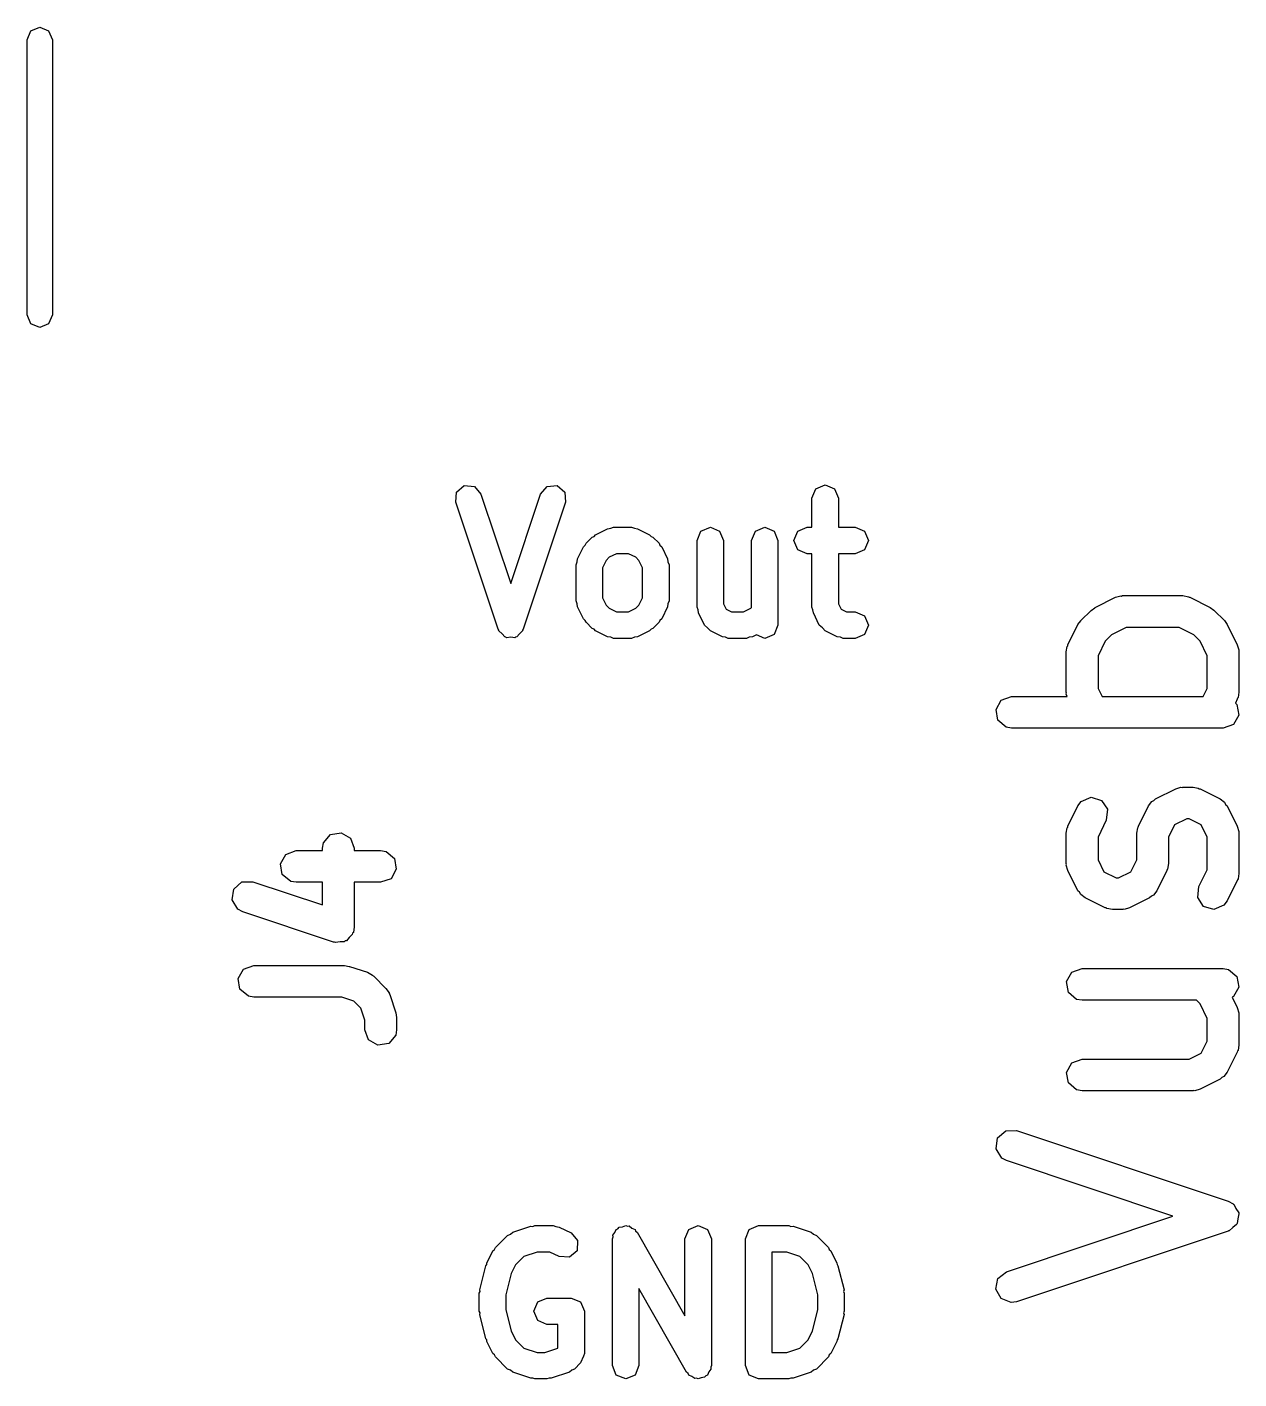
# Model space of a CAD drawing. Extents: x 83.3 to 116.7, y -116.6 to -83.3.
# Drawn here: x 111 to 116.73, y -109.08 to -102.69 of the extents above; entities that cross this region are included whole.
import ezdxf

# ---------------------------------------------------------------- set-up
doc = ezdxf.new("R2010")
doc.units = 0
doc.layers.add('BLACK', color=7, linetype='CONTINUOUS')

msp = doc.modelspace()

# ---------------------------------------------------------------- linework, layer by layer
at = {"layer": 'BLACK', "linetype": 'CONTINUOUS'}
for p, q in [((111, -102.75), (111.018, -102.708)), ((111.018, -102.708), (111.06, -102.69)), ((111.06, -102.69), (111.102, -102.708)), ((111.102, -102.708), (111.12, -102.75)), ((111, -104.05), (111, -102.75)), ((111.12, -102.75), (111.12, -104.05)), ((111.018, -104.092), (111, -104.05)), ((111.12, -104.05), (111.102, -104.092)), ((111.06, -104.11), (111.018, -104.092)), ((111.102, -104.092), (111.06, -104.11)), ((113.026, -104.936), (113.03, -104.888)), ((113.03, -104.888), (113.066, -104.857)), ((113.066, -104.857), (113.114, -104.861)), ((113.114, -104.861), (113.145, -104.897)), ((113.145, -104.897), (113.286, -105.319)), ((113.286, -105.319), (113.426, -104.897)), ((113.426, -104.897), (113.458, -104.861)), ((113.458, -104.861), (113.505, -104.857)), ((113.505, -104.857), (113.542, -104.888)), ((113.542, -104.888), (113.545, -104.936)), ((114.709, -104.916), (114.727, -104.872)), ((114.727, -104.872), (114.771, -104.854)), ((114.771, -104.854), (114.816, -104.872)), ((114.816, -104.872), (114.834, -104.916)), ((113.226, -105.536), (113.026, -104.936)), ((113.545, -104.936), (113.345, -105.536)), ((114.709, -105.054), (114.709, -104.916)), ((114.834, -104.916), (114.834, -105.054)), ((113.67, -105.101), (113.68, -105.097)), ((113.68, -105.097), (113.686, -105.089)), ((113.686, -105.089), (113.743, -105.061)), ((113.743, -105.061), (113.758, -105.059)), ((113.758, -105.059), (113.771, -105.054)), ((113.771, -105.054), (113.857, -105.054)), ((113.857, -105.054), (113.871, -105.059)), ((113.871, -105.059), (113.885, -105.061)), ((113.885, -105.061), (113.942, -105.089)), ((113.942, -105.089), (113.949, -105.097)), ((113.949, -105.097), (113.958, -105.101)), ((114.166, -105.116), (114.184, -105.072)), ((114.184, -105.072), (114.229, -105.054)), ((114.229, -105.054), (114.273, -105.072)), ((114.273, -105.072), (114.291, -105.116)), ((114.423, -105.116), (114.442, -105.072)), ((114.442, -105.072), (114.486, -105.054)), ((114.486, -105.054), (114.53, -105.072)), ((114.53, -105.072), (114.548, -105.116)), ((114.623, -105.116), (114.642, -105.072)), ((114.642, -105.072), (114.686, -105.054)), ((114.686, -105.054), (114.709, -105.054)), ((114.834, -105.054), (114.914, -105.054)), ((114.914, -105.054), (114.958, -105.072)), ((114.958, -105.072), (114.977, -105.116)), ((113.601, -105.203), (113.63, -105.146)), ((113.63, -105.146), (113.638, -105.139)), ((113.638, -105.139), (113.642, -105.129)), ((113.642, -105.129), (113.67, -105.101)), ((113.958, -105.101), (113.987, -105.129)), ((113.987, -105.129), (113.991, -105.139)), ((113.991, -105.139), (113.999, -105.146)), ((113.999, -105.146), (114.027, -105.203)), ((114.166, -105.431), (114.166, -105.116)), ((114.291, -105.116), (114.291, -105.416)), ((114.423, -105.433), (114.423, -105.116)), ((114.548, -105.116), (114.548, -105.516)), ((114.642, -105.161), (114.623, -105.116)), ((114.686, -105.179), (114.642, -105.161)), ((114.958, -105.161), (114.914, -105.179)), ((114.977, -105.116), (114.958, -105.161)), ((113.595, -105.231), (113.6, -105.217)), ((113.6, -105.217), (113.601, -105.203)), ((113.737, -105.211), (113.72, -105.245)), ((113.751, -105.196), (113.737, -105.211)), ((113.786, -105.179), (113.751, -105.196)), ((113.842, -105.179), (113.786, -105.179)), ((113.877, -105.196), (113.842, -105.179)), ((113.891, -105.211), (113.877, -105.196)), ((113.909, -105.245), (113.891, -105.211)), ((114.027, -105.203), (114.028, -105.217)), ((114.028, -105.217), (114.034, -105.231)), ((114.709, -105.179), (114.686, -105.179)), ((114.709, -105.431), (114.709, -105.179)), ((114.914, -105.179), (114.834, -105.179)), ((114.834, -105.179), (114.834, -105.416)), ((113.595, -105.402), (113.595, -105.231)), ((113.72, -105.245), (113.72, -105.387)), ((113.909, -105.387), (113.909, -105.245)), ((114.034, -105.231), (114.034, -105.402)), ((113.6, -105.416), (113.595, -105.402)), ((113.601, -105.43), (113.6, -105.416)), ((113.72, -105.387), (113.737, -105.422)), ((113.891, -105.422), (113.909, -105.387)), ((114.028, -105.416), (114.027, -105.43)), ((114.034, -105.402), (114.028, -105.416)), ((114.291, -105.416), (114.304, -105.441)), ((114.834, -105.416), (114.847, -105.441)), ((116.047, -105.433), (116.143, -105.385)), ((116.143, -105.385), (116.168, -105.378)), ((116.168, -105.378), (116.172, -105.379)), ((116.172, -105.379), (116.176, -105.377)), ((116.176, -105.377), (116.462, -105.377)), ((116.462, -105.377), (116.488, -105.382)), ((116.488, -105.382), (116.491, -105.385)), ((116.491, -105.385), (116.495, -105.385)), ((116.495, -105.385), (116.591, -105.433)), ((113.63, -105.487), (113.601, -105.43)), ((113.737, -105.422), (113.751, -105.436)), ((113.751, -105.436), (113.786, -105.454)), ((113.786, -105.454), (113.842, -105.454)), ((113.842, -105.454), (113.877, -105.436)), ((113.877, -105.436), (113.891, -105.422)), ((114.027, -105.43), (113.999, -105.487)), ((114.172, -105.444), (114.166, -105.431)), ((114.173, -105.459), (114.172, -105.444)), ((114.201, -105.516), (114.173, -105.459)), ((114.304, -105.441), (114.329, -105.454)), ((114.329, -105.454), (114.385, -105.454)), ((114.385, -105.454), (114.42, -105.436)), ((114.42, -105.436), (114.423, -105.433)), ((114.714, -105.444), (114.709, -105.431)), ((114.716, -105.459), (114.714, -105.444)), ((114.744, -105.516), (114.716, -105.459)), ((114.847, -105.441), (114.872, -105.454)), ((114.872, -105.454), (114.914, -105.454)), ((114.914, -105.454), (114.958, -105.472)), ((114.958, -105.472), (114.977, -105.516)), ((115.98, -105.495), (116.028, -105.447)), ((116.028, -105.447), (116.046, -105.434)), ((116.046, -105.434), (116.047, -105.433)), ((116.591, -105.433), (116.609, -105.446)), ((116.609, -105.446), (116.61, -105.447)), ((116.61, -105.447), (116.658, -105.495)), ((113.229, -105.54), (113.226, -105.536)), ((113.23, -105.544), (113.229, -105.54)), ((113.245, -105.557), (113.23, -105.544)), ((113.342, -105.544), (113.327, -105.557)), ((113.345, -105.536), (113.342, -105.54)), ((113.342, -105.54), (113.342, -105.544)), ((113.638, -105.494), (113.63, -105.487)), ((113.642, -105.503), (113.638, -105.494)), ((113.67, -105.532), (113.642, -105.503)), ((113.68, -105.536), (113.67, -105.532)), ((113.686, -105.544), (113.68, -105.536)), ((113.743, -105.572), (113.686, -105.544)), ((113.942, -105.544), (113.885, -105.572)), ((113.949, -105.536), (113.942, -105.544)), ((113.958, -105.532), (113.949, -105.536)), ((113.987, -105.503), (113.958, -105.532)), ((113.991, -105.494), (113.987, -105.503)), ((113.999, -105.487), (113.991, -105.494)), ((114.216, -105.529), (114.201, -105.516)), ((114.229, -105.544), (114.216, -105.529)), ((114.286, -105.572), (114.229, -105.544)), ((114.548, -105.516), (114.53, -105.561)), ((114.759, -105.529), (114.744, -105.516)), ((114.772, -105.544), (114.759, -105.529)), ((114.829, -105.572), (114.772, -105.544)), ((114.977, -105.516), (114.958, -105.561)), ((115.919, -105.609), (115.966, -105.514)), ((115.966, -105.514), (115.98, -105.496)), ((115.98, -105.496), (115.98, -105.495)), ((116.194, -105.527), (116.125, -105.562)), ((116.444, -105.527), (116.194, -105.527)), ((116.513, -105.562), (116.444, -105.527)), ((116.658, -105.495), (116.671, -105.513)), ((116.671, -105.513), (116.672, -105.514)), ((116.672, -105.514), (116.719, -105.609)), ((113.258, -105.572), (113.245, -105.557)), ((113.262, -105.573), (113.258, -105.572)), ((113.266, -105.576), (113.262, -105.573)), ((113.286, -105.574), (113.266, -105.576)), ((113.305, -105.576), (113.286, -105.574)), ((113.309, -105.573), (113.305, -105.576)), ((113.314, -105.572), (113.309, -105.573)), ((113.327, -105.557), (113.314, -105.572)), ((113.758, -105.573), (113.743, -105.572)), ((113.771, -105.579), (113.758, -105.573)), ((113.857, -105.579), (113.771, -105.579)), ((113.871, -105.573), (113.857, -105.579)), ((113.885, -105.572), (113.871, -105.573)), ((114.301, -105.573), (114.286, -105.572)), ((114.314, -105.579), (114.301, -105.573)), ((114.4, -105.579), (114.314, -105.579)), ((114.413, -105.573), (114.4, -105.579)), ((114.428, -105.572), (114.413, -105.573)), ((114.447, -105.563), (114.428, -105.572)), ((114.486, -105.579), (114.447, -105.563)), ((114.53, -105.561), (114.486, -105.579)), ((114.844, -105.573), (114.829, -105.572)), ((114.857, -105.579), (114.844, -105.573)), ((114.914, -105.579), (114.857, -105.579)), ((114.958, -105.561), (114.914, -105.579)), ((115.918, -105.614), (115.919, -105.609)), ((116.095, -105.592), (116.061, -105.661)), ((116.125, -105.562), (116.095, -105.592)), ((116.543, -105.592), (116.513, -105.562)), ((116.577, -105.661), (116.543, -105.592)), ((116.719, -105.609), (116.727, -105.634)), ((115.911, -105.643), (115.915, -105.617)), ((115.911, -105.833), (115.911, -105.643)), ((115.915, -105.617), (115.918, -105.614)), ((116.061, -105.661), (116.061, -105.816)), ((116.577, -105.816), (116.577, -105.661)), ((116.727, -105.634), (116.726, -105.639)), ((116.726, -105.639), (116.727, -105.643)), ((116.727, -105.643), (116.727, -105.833)), ((115.604, -105.871), (115.652, -105.854)), ((115.652, -105.854), (115.915, -105.854)), ((115.912, -105.838), (115.911, -105.833)), ((115.911, -105.842), (115.912, -105.838)), ((115.915, -105.854), (115.911, -105.842)), ((116.061, -105.816), (116.08, -105.854)), ((116.08, -105.854), (116.558, -105.854)), ((116.558, -105.854), (116.577, -105.816)), ((116.72, -105.862), (116.719, -105.867)), ((116.723, -105.859), (116.72, -105.862)), ((116.727, -105.833), (116.723, -105.859)), ((115.579, -105.916), (115.604, -105.871)), ((115.587, -105.966), (115.579, -105.916)), ((116.719, -105.867), (116.71, -105.885)), ((116.71, -105.885), (116.717, -105.891)), ((116.717, -105.891), (116.726, -105.942)), ((115.627, -105.999), (115.587, -105.966)), ((116.701, -105.986), (116.652, -106.004)), ((116.726, -105.942), (116.701, -105.986)), ((115.652, -106.004), (115.627, -105.999)), ((116.652, -106.004), (115.652, -106.004)), ((116.333, -106.338), (116.428, -106.29)), ((116.428, -106.29), (116.453, -106.283)), ((116.453, -106.283), (116.458, -106.284)), ((116.458, -106.284), (116.462, -106.282)), ((116.462, -106.282), (116.51, -106.282)), ((116.51, -106.282), (116.535, -106.287)), ((116.535, -106.287), (116.539, -106.29)), ((116.539, -106.29), (116.543, -106.29)), ((116.543, -106.29), (116.638, -106.338)), ((115.919, -106.466), (115.966, -106.371)), ((115.966, -106.371), (115.982, -106.35)), ((115.982, -106.35), (116.029, -106.33)), ((116.029, -106.33), (116.078, -106.345)), ((116.078, -106.345), (116.106, -106.387)), ((116.252, -106.466), (116.3, -106.371)), ((116.3, -106.371), (116.315, -106.35)), ((116.315, -106.35), (116.325, -106.346)), ((116.325, -106.346), (116.333, -106.338)), ((116.638, -106.338), (116.659, -106.353)), ((116.659, -106.353), (116.664, -106.364)), ((116.664, -106.364), (116.672, -106.371)), ((116.672, -106.371), (116.719, -106.466)), ((116.1, -106.438), (116.061, -106.518)), ((116.106, -106.387), (116.1, -106.438)), ((116.48, -106.432), (116.423, -106.461)), ((116.492, -106.432), (116.48, -106.432)), ((116.549, -106.461), (116.492, -106.432)), ((112.434, -106.506), (112.484, -106.498)), ((112.484, -106.498), (112.529, -106.523)), ((115.911, -106.5), (115.915, -106.474)), ((115.911, -106.643), (115.911, -106.5)), ((115.915, -106.474), (115.918, -106.471)), ((115.918, -106.471), (115.919, -106.466)), ((116.244, -106.5), (116.249, -106.474)), ((116.244, -106.625), (116.244, -106.5)), ((116.249, -106.474), (116.251, -106.471)), ((116.251, -106.471), (116.252, -106.466)), ((116.423, -106.461), (116.394, -106.518)), ((116.577, -106.518), (116.549, -106.461)), ((116.719, -106.466), (116.727, -106.491)), ((116.727, -106.491), (116.726, -106.496)), ((116.726, -106.496), (116.727, -106.5)), ((116.727, -106.5), (116.727, -106.69)), ((112.396, -106.571), (112.401, -106.546)), ((112.401, -106.546), (112.434, -106.506)), ((112.529, -106.523), (112.546, -106.571)), ((116.061, -106.518), (116.061, -106.625)), ((116.394, -106.518), (116.394, -106.643)), ((116.577, -106.673), (116.577, -106.518)), ((112.198, -106.644), (112.223, -106.6)), ((112.223, -106.6), (112.271, -106.582)), ((112.271, -106.582), (112.396, -106.582)), ((112.396, -106.582), (112.396, -106.571)), ((112.546, -106.571), (112.546, -106.582)), ((112.546, -106.582), (112.671, -106.582)), ((112.671, -106.582), (112.697, -106.587)), ((112.697, -106.587), (112.736, -106.62)), ((112.736, -106.62), (112.745, -106.67)), ((116.061, -106.625), (116.089, -106.682)), ((116.216, -106.682), (116.244, -106.625)), ((112.206, -106.695), (112.198, -106.644)), ((112.246, -106.728), (112.206, -106.695)), ((112.745, -106.67), (112.72, -106.715)), ((115.912, -106.647), (115.911, -106.643)), ((115.911, -106.651), (115.912, -106.647)), ((115.919, -106.676), (115.911, -106.651)), ((115.966, -106.772), (115.919, -106.676)), ((116.089, -106.682), (116.146, -106.711)), ((116.158, -106.711), (116.216, -106.682)), ((116.386, -106.676), (116.339, -106.772)), ((116.387, -106.672), (116.386, -106.676)), ((116.39, -106.669), (116.387, -106.672)), ((116.394, -106.643), (116.39, -106.669)), ((116.538, -106.752), (116.577, -106.673)), ((116.727, -106.69), (116.723, -106.716)), ((111.977, -106.764), (112.015, -106.73)), ((112.015, -106.73), (112.067, -106.729)), ((112.067, -106.729), (112.396, -106.839)), ((112.271, -106.732), (112.246, -106.728)), ((112.396, -106.732), (112.271, -106.732)), ((112.396, -106.839), (112.396, -106.732)), ((112.671, -106.732), (112.546, -106.732)), ((112.546, -106.732), (112.546, -106.943)), ((112.72, -106.715), (112.671, -106.732)), ((116.146, -106.711), (116.158, -106.711)), ((116.532, -106.803), (116.538, -106.752)), ((116.719, -106.724), (116.672, -106.819)), ((116.72, -106.72), (116.719, -106.724)), ((116.723, -106.716), (116.72, -106.72)), ((111.969, -106.815), (111.977, -106.764)), ((111.996, -106.859), (111.969, -106.815)), ((115.974, -106.779), (115.966, -106.772)), ((115.979, -106.79), (115.974, -106.779)), ((116, -106.805), (115.979, -106.79)), ((116.095, -106.853), (116, -106.805)), ((116.305, -106.805), (116.21, -106.853)), ((116.313, -106.797), (116.305, -106.805)), ((116.323, -106.793), (116.313, -106.797)), ((116.339, -106.772), (116.323, -106.793)), ((116.56, -106.846), (116.532, -106.803)), ((116.672, -106.819), (116.656, -106.84)), ((112.019, -106.871), (111.996, -106.859)), ((112.448, -107.014), (112.019, -106.871)), ((116.099, -106.853), (116.095, -106.853)), ((116.103, -106.856), (116.099, -106.853)), ((116.129, -106.861), (116.103, -106.856)), ((116.176, -106.861), (116.129, -106.861)), ((116.18, -106.859), (116.176, -106.861)), ((116.185, -106.86), (116.18, -106.859)), ((116.21, -106.853), (116.185, -106.86)), ((116.609, -106.861), (116.56, -106.846)), ((116.656, -106.84), (116.609, -106.861)), ((112.546, -106.943), (112.542, -106.969)), ((112.453, -107.014), (112.448, -107.014)), ((112.458, -107.017), (112.453, -107.014)), ((112.479, -107.013), (112.458, -107.017)), ((112.499, -107.013), (112.479, -107.013)), ((112.503, -107.009), (112.499, -107.013)), ((112.509, -107.008), (112.503, -107.009)), ((112.522, -106.992), (112.509, -107.008)), ((112.537, -106.979), (112.522, -106.992)), ((112.538, -106.973), (112.537, -106.979)), ((112.542, -106.969), (112.538, -106.973)), ((111.998, -107.187), (112.023, -107.143)), ((112.023, -107.143), (112.071, -107.125)), ((112.071, -107.125), (112.5, -107.125)), ((112.5, -107.125), (112.522, -107.129)), ((112.522, -107.129), (112.524, -107.129)), ((112.524, -107.129), (112.609, -107.157)), ((115.938, -107.157), (115.986, -107.139)), ((115.986, -107.139), (116.652, -107.139)), ((116.652, -107.139), (116.678, -107.144)), ((112.006, -107.237), (111.998, -107.187)), ((112.609, -107.157), (112.632, -107.17)), ((112.632, -107.17), (112.635, -107.174)), ((112.635, -107.174), (112.639, -107.176)), ((112.639, -107.176), (112.696, -107.233)), ((115.912, -107.201), (115.938, -107.157)), ((115.921, -107.252), (115.912, -107.201)), ((116.678, -107.144), (116.717, -107.177)), ((116.717, -107.177), (116.726, -107.227)), ((112.046, -107.27), (112.006, -107.237)), ((112.071, -107.275), (112.046, -107.27)), ((112.696, -107.233), (112.711, -107.254)), ((112.711, -107.254), (112.711, -107.258)), ((112.711, -107.258), (112.714, -107.262)), ((112.714, -107.262), (112.743, -107.348)), ((115.96, -107.285), (115.921, -107.252)), ((116.726, -107.227), (116.701, -107.272)), ((112.488, -107.275), (112.071, -107.275)), ((112.545, -107.294), (112.488, -107.275)), ((112.577, -107.326), (112.545, -107.294)), ((112.596, -107.384), (112.577, -107.326)), ((115.986, -107.289), (115.96, -107.285)), ((116.526, -107.289), (115.986, -107.289)), ((116.543, -107.306), (116.526, -107.289)), ((116.577, -107.375), (116.543, -107.306)), ((116.701, -107.272), (116.695, -107.274)), ((116.695, -107.274), (116.719, -107.324)), ((116.719, -107.324), (116.727, -107.349)), ((112.596, -107.429), (112.596, -107.384)), ((112.743, -107.348), (112.746, -107.37)), ((112.746, -107.37), (112.746, -107.371)), ((112.746, -107.371), (112.746, -107.429)), ((116.577, -107.482), (116.577, -107.375)), ((116.727, -107.349), (116.726, -107.353)), ((116.726, -107.353), (116.727, -107.357)), ((116.727, -107.357), (116.727, -107.5)), ((112.614, -107.477), (112.596, -107.429)), ((112.742, -107.454), (112.709, -107.494)), ((112.746, -107.429), (112.742, -107.454)), ((112.658, -107.502), (112.614, -107.477)), ((112.709, -107.494), (112.658, -107.502)), ((116.549, -107.539), (116.577, -107.482)), ((116.723, -107.526), (116.72, -107.529)), ((116.727, -107.5), (116.723, -107.526)), ((115.912, -107.63), (115.938, -107.585)), ((115.938, -107.585), (115.986, -107.568)), ((115.986, -107.568), (116.492, -107.568)), ((116.492, -107.568), (116.549, -107.539)), ((116.719, -107.534), (116.672, -107.629)), ((116.72, -107.529), (116.719, -107.534)), ((115.921, -107.68), (115.912, -107.63)), ((116.646, -107.654), (116.638, -107.662)), ((116.656, -107.65), (116.646, -107.654)), ((116.672, -107.629), (116.656, -107.65)), ((115.96, -107.713), (115.921, -107.68)), ((115.986, -107.718), (115.96, -107.713)), ((116.51, -107.718), (115.986, -107.718)), ((116.514, -107.716), (116.51, -107.718)), ((116.518, -107.717), (116.514, -107.716)), ((116.543, -107.71), (116.518, -107.717)), ((116.638, -107.662), (116.543, -107.71)), ((115.586, -107.94), (115.625, -107.906)), ((115.625, -107.906), (115.676, -107.905)), ((115.676, -107.905), (116.676, -108.238)), ((115.579, -107.991), (115.586, -107.94)), ((115.606, -108.035), (115.579, -107.991)), ((115.629, -108.047), (115.606, -108.035)), ((116.415, -108.31), (115.629, -108.047)), ((116.676, -108.238), (116.699, -108.251)), ((116.699, -108.251), (116.7, -108.253)), ((116.7, -108.253), (116.702, -108.253)), ((116.702, -108.253), (116.713, -108.274)), ((116.713, -108.274), (116.726, -108.294)), ((113.295, -108.386), (113.38, -108.357)), ((113.38, -108.357), (113.39, -108.358)), ((113.39, -108.358), (113.4, -108.354)), ((113.4, -108.354), (113.486, -108.354)), ((113.486, -108.354), (113.499, -108.359)), ((113.814, -108.36), (113.829, -108.354)), ((113.829, -108.354), (113.837, -108.357)), ((113.837, -108.357), (113.845, -108.356)), ((113.845, -108.356), (113.858, -108.366)), ((114.127, -108.372), (114.171, -108.354)), ((114.171, -108.354), (114.216, -108.372)), ((114.413, -108.372), (114.457, -108.354)), ((114.457, -108.354), (114.6, -108.354)), ((114.6, -108.354), (114.61, -108.358)), ((114.61, -108.358), (114.62, -108.357)), ((114.62, -108.357), (114.705, -108.386)), ((115.629, -108.572), (116.415, -108.31)), ((116.716, -108.349), (116.698, -108.364)), ((116.717, -108.347), (116.716, -108.349)), ((116.718, -108.345), (116.717, -108.347)), ((116.722, -108.322), (116.718, -108.345)), ((116.727, -108.299), (116.722, -108.322)), ((116.726, -108.294), (116.726, -108.297)), ((116.726, -108.297), (116.727, -108.299)), ((113.213, -108.458), (113.27, -108.401)), ((113.27, -108.401), (113.284, -108.395)), ((113.284, -108.395), (113.295, -108.386)), ((113.499, -108.359), (113.514, -108.361)), ((113.514, -108.361), (113.571, -108.389)), ((113.571, -108.389), (113.602, -108.425)), ((113.766, -108.416), (113.769, -108.408)), ((113.766, -109.016), (113.766, -108.416)), ((113.768, -108.4), (113.778, -108.387)), ((113.769, -108.408), (113.768, -108.4)), ((113.778, -108.387), (113.784, -108.372)), ((113.784, -108.372), (113.792, -108.369)), ((113.792, -108.369), (113.798, -108.362)), ((113.798, -108.362), (113.814, -108.36)), ((113.858, -108.366), (113.873, -108.372)), ((113.873, -108.372), (113.876, -108.38)), ((113.876, -108.38), (113.883, -108.385)), ((113.883, -108.385), (114.109, -108.781)), ((114.109, -108.416), (114.127, -108.372)), ((114.109, -108.781), (114.109, -108.416)), ((114.216, -108.372), (114.234, -108.416)), ((114.234, -108.416), (114.234, -109.016)), ((114.395, -108.416), (114.413, -108.372)), ((114.395, -109.016), (114.395, -108.416)), ((114.705, -108.386), (114.716, -108.395)), ((114.716, -108.395), (114.73, -108.401)), ((114.73, -108.401), (114.787, -108.458)), ((116.676, -108.381), (115.676, -108.714)), ((116.678, -108.379), (116.676, -108.381)), ((116.68, -108.379), (116.678, -108.379)), ((116.698, -108.364), (116.68, -108.379)), ((113.173, -108.531), (113.201, -108.474)), ((113.201, -108.474), (113.209, -108.467)), ((113.209, -108.467), (113.213, -108.458)), ((113.41, -108.479), (113.348, -108.5)), ((113.471, -108.479), (113.41, -108.479)), ((113.515, -108.501), (113.471, -108.479)), ((113.599, -108.473), (113.563, -108.504)), ((113.602, -108.425), (113.599, -108.473)), ((114.52, -108.479), (114.52, -108.954)), ((114.59, -108.479), (114.52, -108.479)), ((114.652, -108.5), (114.59, -108.479)), ((114.787, -108.458), (114.791, -108.467)), ((114.791, -108.467), (114.799, -108.474)), ((114.799, -108.474), (114.827, -108.531)), ((113.139, -108.658), (113.168, -108.544)), ((113.168, -108.544), (113.172, -108.538)), ((113.172, -108.538), (113.173, -108.531)), ((113.309, -108.539), (113.288, -108.581)), ((113.348, -108.5), (113.309, -108.539)), ((113.563, -108.504), (113.515, -108.501)), ((114.691, -108.539), (114.652, -108.5)), ((114.712, -108.581), (114.691, -108.539)), ((114.827, -108.531), (114.828, -108.538)), ((114.828, -108.538), (114.832, -108.544)), ((114.832, -108.544), (114.861, -108.658)), ((113.288, -108.581), (113.262, -108.681)), ((114.737, -108.681), (114.712, -108.581)), ((115.578, -108.654), (115.588, -108.604)), ((115.588, -108.604), (115.629, -108.572)), ((113.137, -108.674), (113.141, -108.666)), ((113.137, -108.759), (113.137, -108.674)), ((113.141, -108.666), (113.139, -108.658)), ((114.117, -109.047), (113.891, -108.652)), ((113.891, -108.652), (113.891, -109.016)), ((114.861, -108.658), (114.859, -108.666)), ((114.859, -108.666), (114.862, -108.674)), ((114.862, -108.674), (114.862, -108.759)), ((115.603, -108.699), (115.578, -108.654)), ((113.262, -108.681), (113.262, -108.752)), ((113.395, -108.759), (113.413, -108.715)), ((113.413, -108.715), (113.457, -108.697)), ((113.457, -108.697), (113.571, -108.697)), ((113.571, -108.697), (113.616, -108.715)), ((113.616, -108.715), (113.634, -108.759)), ((114.737, -108.752), (114.737, -108.681)), ((115.65, -108.718), (115.603, -108.699)), ((115.676, -108.714), (115.65, -108.718)), ((113.141, -108.767), (113.137, -108.759)), ((113.139, -108.774), (113.141, -108.767)), ((113.168, -108.889), (113.139, -108.774)), ((113.262, -108.752), (113.288, -108.852)), ((113.413, -108.803), (113.395, -108.759)), ((113.457, -108.822), (113.413, -108.803)), ((113.634, -108.759), (113.634, -108.959)), ((114.712, -108.852), (114.737, -108.752)), ((114.861, -108.774), (114.832, -108.889)), ((114.862, -108.759), (114.859, -108.767)), ((114.859, -108.767), (114.861, -108.774)), ((113.288, -108.852), (113.309, -108.894)), ((113.509, -108.822), (113.457, -108.822)), ((113.509, -108.933), (113.509, -108.822)), ((114.691, -108.894), (114.712, -108.852)), ((113.172, -108.894), (113.168, -108.889)), ((113.173, -108.902), (113.172, -108.894)), ((113.201, -108.959), (113.173, -108.902)), ((113.309, -108.894), (113.348, -108.933)), ((114.652, -108.933), (114.691, -108.894)), ((114.827, -108.902), (114.799, -108.959)), ((114.828, -108.894), (114.827, -108.902)), ((114.832, -108.889), (114.828, -108.894)), ((113.209, -108.965), (113.201, -108.959)), ((113.213, -108.975), (113.209, -108.965)), ((113.27, -109.032), (113.213, -108.975)), ((113.348, -108.933), (113.41, -108.954)), ((113.41, -108.954), (113.447, -108.954)), ((113.447, -108.954), (113.509, -108.933)), ((113.629, -108.972), (113.616, -109.003)), ((113.634, -108.959), (113.629, -108.972)), ((114.52, -108.954), (114.59, -108.954)), ((114.59, -108.954), (114.652, -108.933)), ((114.787, -108.975), (114.73, -109.032)), ((114.791, -108.965), (114.787, -108.975)), ((114.799, -108.959), (114.791, -108.965)), ((113.284, -109.038), (113.27, -109.032)), ((113.295, -109.047), (113.284, -109.038)), ((113.38, -109.076), (113.295, -109.047)), ((113.563, -109.047), (113.477, -109.076)), ((113.574, -109.038), (113.563, -109.047)), ((113.587, -109.032), (113.574, -109.038)), ((113.616, -109.003), (113.587, -109.032)), ((113.784, -109.061), (113.766, -109.016)), ((113.891, -109.016), (113.873, -109.061)), ((114.124, -109.053), (114.117, -109.047)), ((114.127, -109.061), (114.124, -109.053)), ((114.222, -109.046), (114.216, -109.061)), ((114.232, -109.033), (114.222, -109.046)), ((114.234, -109.016), (114.231, -109.024)), ((114.231, -109.024), (114.232, -109.033)), ((114.413, -109.061), (114.395, -109.016)), ((114.705, -109.047), (114.62, -109.076)), ((114.716, -109.038), (114.705, -109.047)), ((114.73, -109.032), (114.716, -109.038)), ((113.39, -109.075), (113.38, -109.076)), ((113.4, -109.079), (113.39, -109.075)), ((113.457, -109.079), (113.4, -109.079)), ((113.467, -109.075), (113.457, -109.079)), ((113.477, -109.076), (113.467, -109.075)), ((113.829, -109.079), (113.784, -109.061)), ((113.873, -109.061), (113.829, -109.079)), ((114.142, -109.067), (114.127, -109.061)), ((114.155, -109.077), (114.142, -109.067)), ((114.163, -109.076), (114.155, -109.077)), ((114.171, -109.079), (114.163, -109.076)), ((114.186, -109.073), (114.171, -109.079)), ((114.202, -109.071), (114.186, -109.073)), ((114.208, -109.064), (114.202, -109.071)), ((114.216, -109.061), (114.208, -109.064)), ((114.457, -109.079), (114.413, -109.061)), ((114.6, -109.079), (114.457, -109.079)), ((114.61, -109.075), (114.6, -109.079)), ((114.62, -109.076), (114.61, -109.075))]:
    msp.add_line(p, q, dxfattribs=at)

doc.saveas('drawing.dxf')
